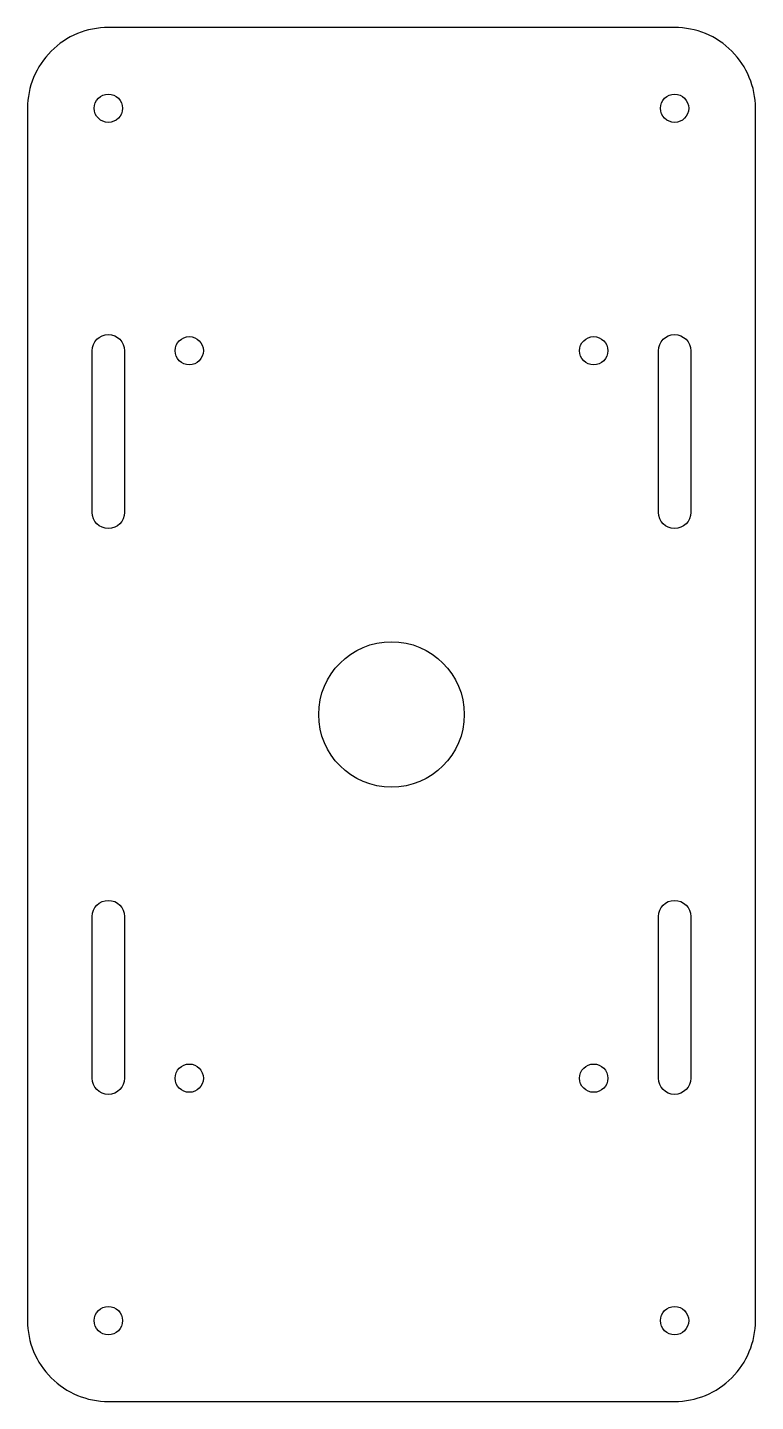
# Model space of a CAD drawing. Extents: x 27 to 117, y 4 to 174.
import ezdxf

# ---------------------------------------------------------------- set-up
doc = ezdxf.new("R2010")
doc.units = 0
doc.header["$MEASUREMENT"] = 0
doc.layers.get('0').update_dxf_attribs({"linetype": 'CONTINUOUS'})

msp = doc.modelspace()

# ---------------------------------------------------------------- linework, layer by layer
for points in [[(116.68, 164.15, 0.414214), (106.68, 174.15), (36.68, 174.15, 0.414214), (26.68, 164.15), (26.68, 14.15, 0.414214), (36.68, 4.15), (106.68, 4.15, 0.414214), (116.68, 14.15)], [(34.93, 164.15, -1), (38.43, 164.15, -1)], [(104.93, 164.15, -1), (108.43, 164.15, -1)], [(38.68, 114.15, -1), (34.68, 114.15), (34.68, 134.15, -1), (38.68, 134.15)], [(104.68, 134.15, -1), (108.68, 134.15), (108.68, 114.15, -1), (104.68, 114.15)], [(44.93, 134.15, -1), (48.43, 134.15, -1)], [(94.93, 134.15, -1), (98.43, 134.15, -1)], [(80.68, 89.15, -1), (62.68, 89.15, -1)], [(38.68, 64.15), (38.68, 44.15, -1), (34.68, 44.15), (34.68, 64.15, -1)], [(108.68, 64.15), (108.68, 44.15, -1), (104.68, 44.15), (104.68, 64.15, -1)], [(48.43, 44.15, -1), (44.93, 44.15, -1)], [(98.43, 44.15, -1), (94.93, 44.15, -1)], [(38.43, 14.15, -1), (34.93, 14.15, -1)], [(108.43, 14.15, -1), (104.93, 14.15, -1)]]:
    msp.add_lwpolyline(points, format="xyb", close=True)

doc.saveas('drawing.dxf')
